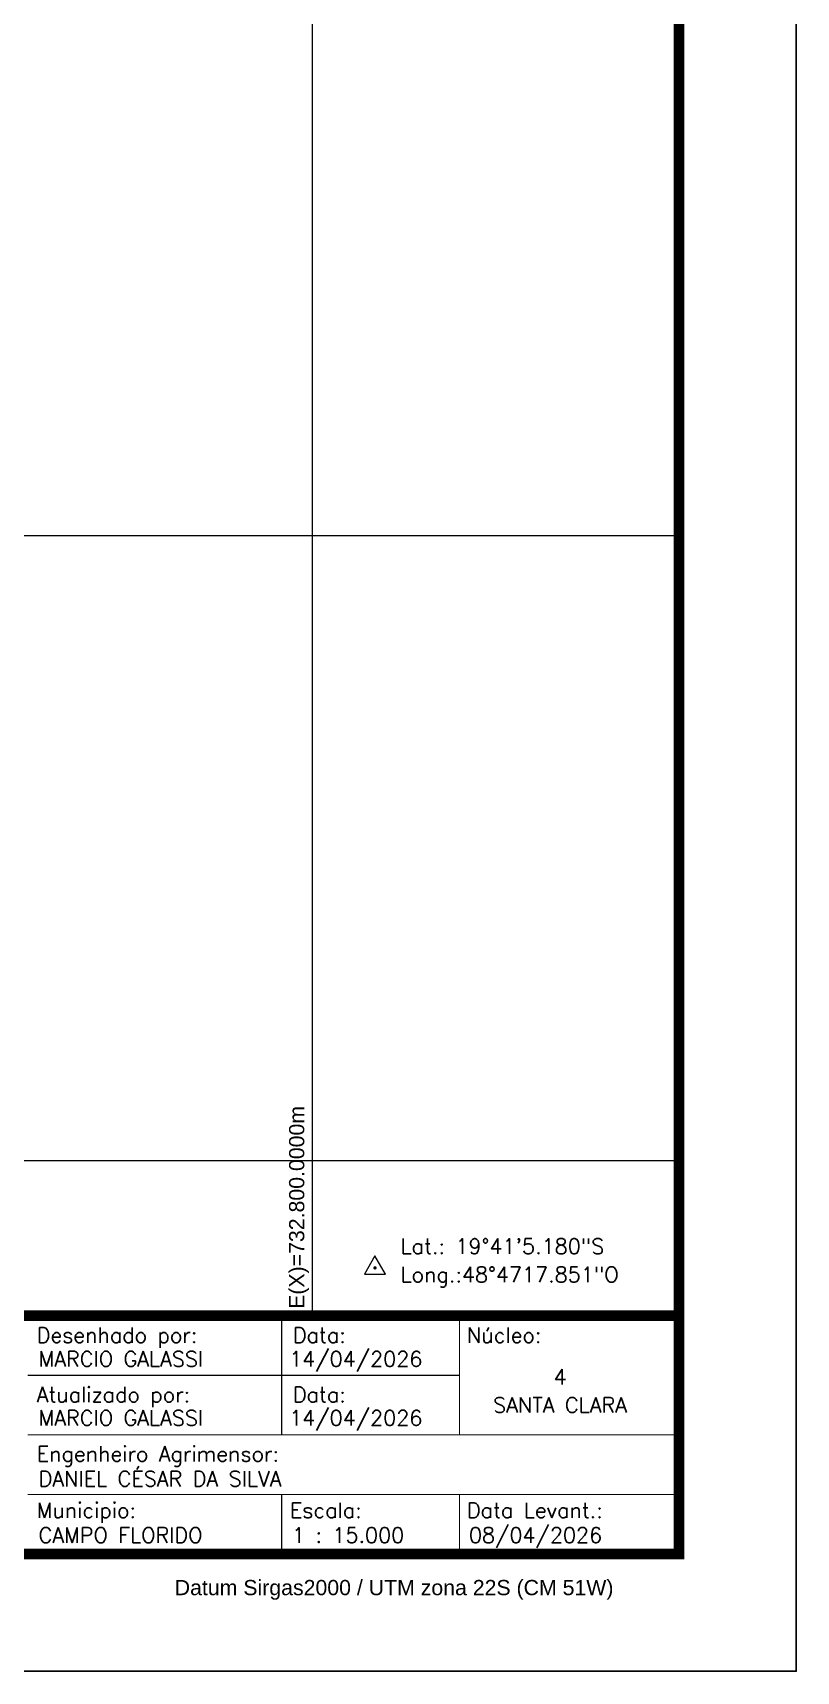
# Model space of a CAD drawing. Extents: x 728964 to 733419, y 7820946 to 7824096.
# Drawn here: x 732442 to 733419, y 7820946 to 7823043 of the extents above; entities that cross this region are included whole.
import ezdxf
from ezdxf.enums import TextEntityAlignment as Align

# ---------------------------------------------------------------- set-up
doc = ezdxf.new("R2010")
doc.units = 0
doc.header["$MEASUREMENT"] = 0
doc.linetypes.add('CONTINUO', pattern=[0])
doc.linetypes.add('LIN0', pattern=[0])
doc.layers.add('MALHA', color=8, linetype='Continuous', lineweight=9)
doc.layers.add('TEXTO_DIVERSOS', color=7, linetype='Continuous', lineweight=5)
doc.layers.add('MARGEM', color=7, linetype='CONTINUO')
doc.styles.add('marcelo', font='arial.ttf')
doc.styles.add('SIMPLEX', font='simplex', dxfattribs={"height": 0.2})
doc.styles.get("Standard").update_dxf_attribs({"font": 'arial.ttf'})

msp = doc.modelspace()

# ---------------------------------------------------------------- linework, layer by layer
at = {"layer": 'MALHA', "color": 8}
for p, q in [((732800, 7821401.4), (732800, 7823249.9)), ((732072.2, 7822400), (733269.3, 7822400)), ((731919.2, 7821600), (733269.3, 7821600))]:
    msp.add_line(p, q, dxfattribs=at)
at = {"layer": 'MARGEM', "color": 174, "linetype": 'LIN0', "flags": 128}
msp.add_lwpolyline([(733419.3, 7824096.5), (728964.3, 7824096.5), (728964.3, 7820946.5), (733419.3, 7820946.5)], close=True, dxfattribs=at)
at = {"layer": 'MARGEM', "color": 174, "linetype": 'LIN0', "const_width": 13.6, "flags": 128}
for points in [[(733269.3, 7823946.5), (729114.3, 7823946.5), (729114.3, 7821096.5), (733269.3, 7821096.5)], [(730419.3, 7821401.4), (733269.3, 7821401.4), (733269.3, 7821096.5), (730419.3, 7821096.5)]]:
    msp.add_lwpolyline(points, close=True, dxfattribs=at)
at = {"layer": 'MARGEM', "color": 174, "linetype": 'LIN0', "const_width": 1.51, "flags": 128}
for points in [[(732760.8, 7821249), (732760.8, 7821401.4)], [(732988.4, 7821249), (732988.4, 7821401.4)], [(732435.4, 7821325.2), (732988.4, 7821325.2)], [(732435.4, 7821249), (733269.6, 7821249)], [(732435.4, 7821172.7), (733269.4, 7821172.7)], [(732760.8, 7821172.7), (732760.8, 7821097.2)], [(732988.4, 7821172.7), (732988.4, 7821097.2)]]:
    msp.add_lwpolyline(points, dxfattribs=at)
at = {"layer": 'TEXTO_DIVERSOS', "color": 7, "lineweight": 9, "flags": 128}
msp.add_lwpolyline([(732866.6, 7821454.8), (732893.7, 7821454.8), (732880.1, 7821478.3)], close=True, dxfattribs=at)
at = {"layer": 'TEXTO_DIVERSOS', "color": 7, "lineweight": 9, "const_width": 2.12, "flags": 128}
msp.add_lwpolyline([(732879.1, 7821462.7, -1), (732881.2, 7821462.7, -1)], format="xyb", close=True, dxfattribs=at)

# ---------------------------------------------------------------- texts
at = {"layer": 'MALHA'}
msp.add_text('E(X)=732.800.0000m', height=19.5, rotation=90, dxfattribs=at).set_placement((732779.9, 7821669.9), align=Align.MIDDLE_RIGHT)
at = {"layer": 'MARGEM', "color": 7, "linetype": 'Continuous', "lineweight": 9}
for s, style, p in [('Desenhado por:', 'SIMPLEX', (732447.2, 7821386.3)), ('Data:', 'SIMPLEX', (732775.1, 7821386.3)), ('Núcleo:', 'SIMPLEX', (732997.9, 7821386.3)), ('Atualizado por:', 'SIMPLEX', (732447.2, 7821310.3)), ('Data:', 'SIMPLEX', (732775.1, 7821310.3)), ('Engenheiro Agrimensor:', 'SIMPLEX', (732447.2, 7821234.4)), ('Municipio:', 'SIMPLEX', (732447.2, 7821162.2)), ('Escala:', 'SIMPLEX', (732771.3, 7821162.2)), ('Data Levant.:', 'SIMPLEX', (732997.9, 7821162.2)), ('Datum Sirgas2000 / UTM zona 22S (CM 51W)', 'marcelo', (732623.8, 7821063.3))]:
    msp.add_text(s, height=19.5, dxfattribs=dict(at, style=style)).set_placement(p, align=Align.TOP_LEFT)
at = {"layer": 'MARGEM', "color": 7, "linetype": 'Continuous', "style": 'SIMPLEX'}
for s, p in [('MARCIO GALASSI', (732449.7, 7821355.9)), ('14/04/2026', (732770.3, 7821355.9)), ('MARCIO GALASSI', (732449.7, 7821280.4)), ('14/04/2026', (732770.3, 7821280.4)), ('DANIEL CÉSAR DA SILVA', (732449.7, 7821202.6)), ('08/04/2026', (733000.4, 7821130.4)), ('CAMPO FLORIDO', (732449.7, 7821130.4)), ('1 : 15.000', (732773.8, 7821130.4))]:
    msp.add_text(s, height=19.5, dxfattribs=at).set_placement(p, align=Align.TOP_LEFT)
for s, p in [('4', (733117.1, 7821323.2)), ('SANTA CLARA', (733117.1, 7821287.2))]:
    msp.add_text(s, height=19.5, dxfattribs=at).set_placement(p, align=Align.MIDDLE_CENTER)
at = {"layer": 'TEXTO_DIVERSOS', "linetype": 'ByBlock', "style": 'SIMPLEX'}
for s, p in [('Lat.: 19°41\'5.180"S', (732912.9, 7821480.6, 985.2)), ('Long.:48°4717.851"O', (732912.9, 7821444.4, 985.2))]:
    msp.add_text(s, height=19.5, dxfattribs=at).set_placement(p)

doc.saveas('drawing.dxf')
